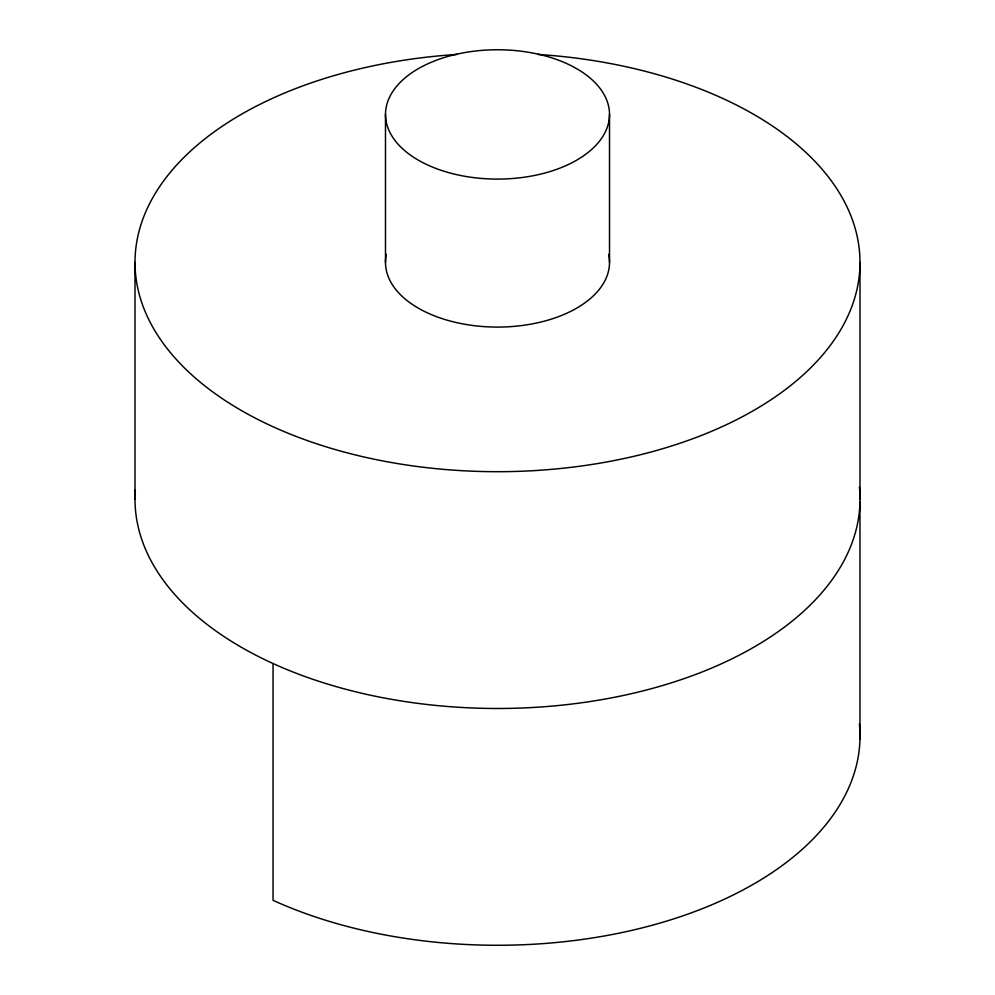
<?xml version="1.0" encoding="UTF-8"?>
<svg xmlns="http://www.w3.org/2000/svg" width="995" height="995" viewBox="0 0 995 995"><rect width="100%" height="100%" fill="white"/><g stroke="black" fill="none" stroke-linecap="round" stroke-linejoin="round"><path stroke-width="1.49" d="M859.991 262.406L859.991 499.191M859.966 502.164L859.966 738.949M609.512 114.425A112.012 64.675 0 0 1 441.494 170.431A112.012 64.675 0 0 1 441.494 58.419A112.012 64.675 0 0 1 609.512 114.425L609.512 262.406M385.488 114.425L385.488 262.406M273.053 663.541L273.053 900.326A362.503 209.286 0 0 0 665.108 921.557A362.503 209.286 0 0 0 859.394 723.8M134.997 262.406L134.997 499.191M538.021 54.439A362.503 209.286 0 0 1 804.445 373.747A362.503 209.286 0 0 1 190.555 373.747A362.503 209.286 0 0 1 456.979 54.439M859.394 487.015A362.503 209.286 0 0 1 500.012 708.477A362.503 209.286 0 0 1 135.357 489.926M608.641 254.347A112.012 64.675 0 0 1 497.5 327.081A112.012 64.675 0 0 1 386.358 254.347"/></g></svg>
